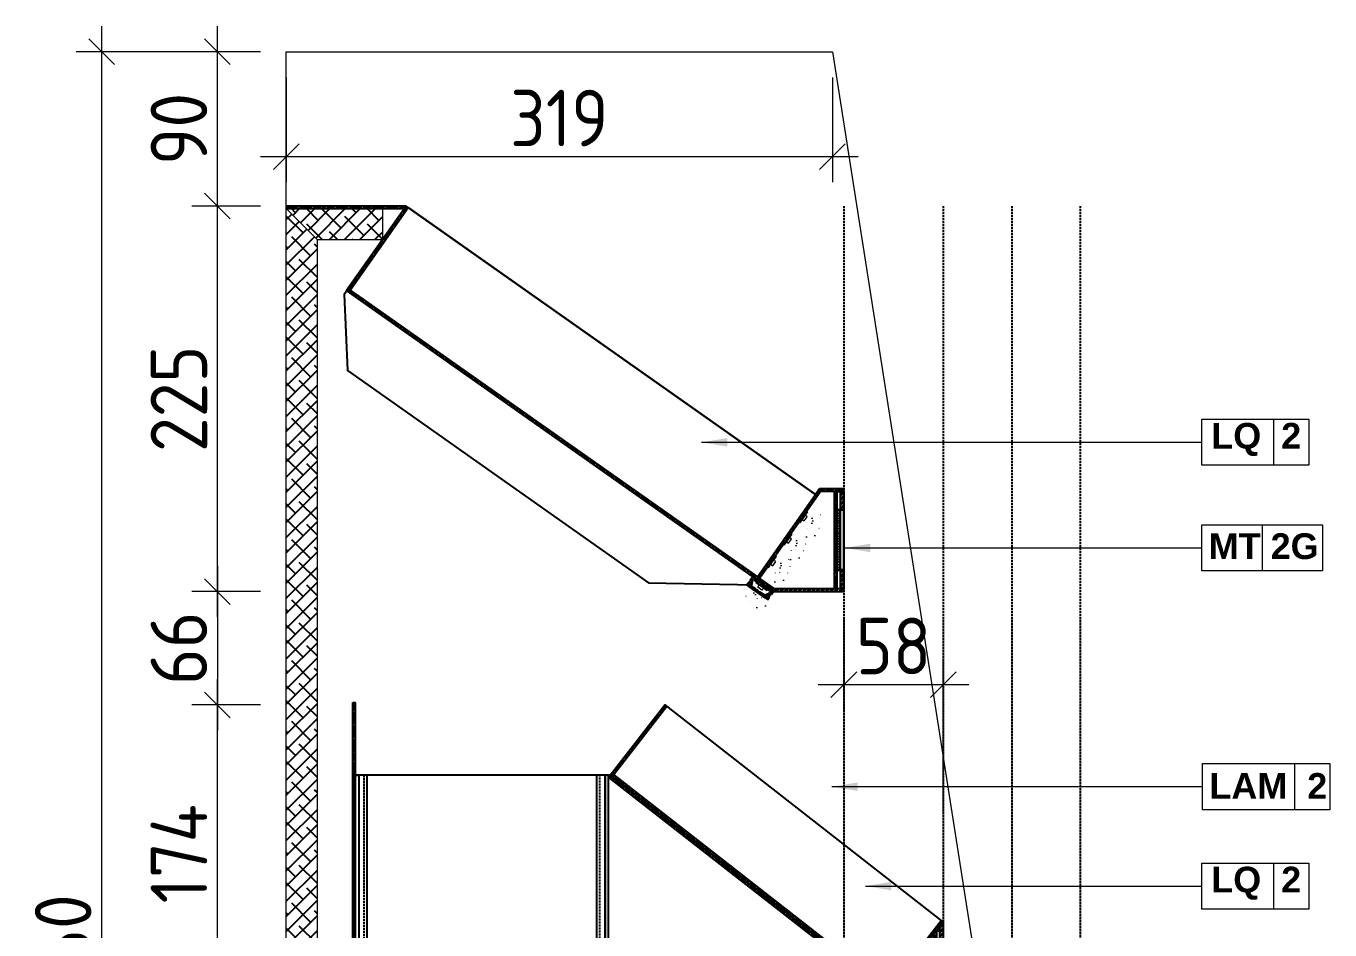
# Model space of a CAD drawing. Header units: millimetres. Extents: x 821127 to 828225, y -459861 to -454717.
# Drawn here: x 824847 to 825608, y -455244 to -454717 of the extents above; entities that cross this region are included whole.
import ezdxf

# ---------------------------------------------------------------- set-up
doc = ezdxf.new("R2010")
doc.units = ezdxf.units.MM
doc.header["$LTSCALE"] = 5
doc.header["$MEASUREMENT"] = 0
doc.set_wipeout_variables(frame=1)
doc.header["$PDMODE"] = 35
doc.linetypes.add('DASH', pattern=[0.35, 0.25, -0.1])
doc.linetypes.add('DOTTED', pattern=[1, 0, -1])
for name, color, linetype in [('Acrylic - opal', 9, 'Continuous'), ('DIM-15', 1, 'Continuous'), ('DIM-2', 1, 'Continuous'), ('HATCH', 8, 'Continuous'), ('PDF3_Text', 7, 'Continuous')]:
    doc.layers.add(name, color=color, linetype=linetype)
for name, color, linetype, lineweight in [('aluminium', 6, 'Continuous', 0), ('LED lights', 1, 'Continuous', 0), ('MDF', 41, 'Continuous', 0), ('METAL', 6, 'Continuous', 0)]:
    doc.layers.add(name, color=color, linetype=linetype, lineweight=lineweight)
doc.layers.add('BY OTHERS', color=5, linetype='Continuous', lineweight=5, true_color=0x0000e6)
doc.styles.add('ISOCP', font='isocp.shx')
doc.styles.add('PDF Arial Bold', font='arialbd.ttf')
doc.styles.get("Standard").update_dxf_attribs({"font": 'arial.ttf'})
doc.dimstyles.new('dim', dxfattribs={"dimtxt": 2, "dimasz": 2, "dimexe": 1, "dimexo": 1, "dimgap": 1, "dimtad": 1, "dimdec": 0, "dimdsep": 46, "dimtxsty": 'Standard', "dimblk": 'OBLIQUE', "dimcen": 0, "dimdle": 1, "dimclrd": 1, "dimclre": 1, "dimclrt": 1, "dimadec": 0, "dimazin": 0, "dimtfac": 1, "dimtdec": 0, "dimtix": 1, "dimtmove": 0, "dimatfit": 3, "dimfxl": 60, "dimlwd": 0, "dimlwe": 0, "dimarcsym": 0})
doc.dimstyles.new('DL - 15', dxfattribs={"dimscale": 15, "dimtxt": 2.2, "dimasz": 1, "dimexe": 1, "dimexo": 1, "dimgap": 0.4, "dimtad": 1, "dimdec": 0, "dimdsep": 46, "dimtxsty": 'ISOCP', "dimblk": 'OBLIQUE', "dimcen": 0.5, "dimdle": 1, "dimclrd": 256, "dimclre": 256, "dimclrt": 2, "dimadec": 0, "dimazin": 2, "dimtfac": 1, "dimtdec": 0, "dimtix": 1, "dimtmove": 1, "dimatfit": 3, "dimldrblk": 'OPEN90', "dimfxl": 5, "dimfxlon": 1, "dimlwd": 9, "dimlwe": 9, "dimarcsym": 0})

# ---------------------------------------------------------------- blocks, each defined once
blk = doc.blocks.new('_OBLIQUE')
at = {"color": 0, "linetype": 'ByBlock', "lineweight": -2}
blk.add_line((-0.5, -0.5), (0.5, 0.5), dxfattribs=at)
blk = doc.blocks.new('LED profile EN-ALH-01S')
blk.add_wipeout([(7.6, -6), (7.6, -4.5), (7.52, -4.4), (7.43, -4.27), (7.34, -4.08), (7.28, -3.94), (7.22, -3.73), (7.19, -3.52), (7.18, -3.33), (7.21, -3.07), (7.24, -2.91), (7.35, -2.61), (7.44, -2.43), (7.51, -2.32), (7.6, -2.2), (7.6, 0), (-7.6, 0), (-7.6, -2.2), (-7.44, -2.44), (-7.36, -2.58), (-7.25, -2.87), (-7.2, -3.13), (-7.18, -3.35), (-7.22, -3.69), (-7.29, -3.98), (-7.37, -4.15), (-7.44, -4.28), (-7.6, -4.5), (-7.6, -6)])
at = {"layer": 'HATCH', "lineweight": 0}
h = blk.add_hatch(dxfattribs=at)
h.set_pattern_fill('ANSI31', color=256, scale=5, style=0)
h.set_pattern_definition([(45, (-29047.1229, -2919.5279), (-0.441941738, 0.441941738), [])])
h.paths.add_polyline_path([(7.6, 0), (-7.6, 0), (-7.6, -2.2, -0.362035), (-7.6, -4.5), (-7.6, -6), (-5.68, -6), (-6.53, -2.93), (-5.58, -2.93), (-5.58, -2.23), (-6.25, -2.23), (-6.25, -1.43, -0.147539), (-5.54, -1.25), (-3.81, -1.25), (-3.81, -1.01), (-3.33, -1.01), (-3.33, -1.25), (-2.74, -1.25), (-2.74, -1.01), (-2.25, -1.01), (-2.25, -1.25), (2.25, -1.25), (2.25, -1.01), (2.74, -1.01), (2.74, -1.25), (3.33, -1.25), (3.33, -1.01), (3.81, -1.01), (3.81, -1.25), (4, -1.25), (5.58, -1.25, -0.147539), (6.29, -1.43), (6.29, -2.23), (5.62, -2.23), (5.62, -2.93), (6.57, -2.93), (5.72, -6), (7.6, -6), (7.6, -4.5, -0.362035), (7.6, -2.2)])
h = blk.add_hatch(dxfattribs=at)
h.set_pattern_fill('DOTS', color=256, scale=5, style=0)
h.set_pattern_definition([(0, (-29047.1229, -2919.5279), (0.15625, 0.3125), [0, -0.3125])])
edge = h.paths.add_edge_path()
edge.add_line((-6.53, -2.93), (-5.68, -6))
edge.add_line((-5.68, -6), (5.72, -6))
edge.add_line((5.72, -6), (6.57, -2.93))
edge.add_line((6.57, -2.93), (5.62, -2.93))
edge.add_line((5.62, -2.93), (4.57, -4.76))
edge.add_arc((0.02, 53.54), 58.48, 265.53993, 274.46008, ccw=False)
edge.add_line((-4.53, -4.76), (-5.58, -2.93))
edge.add_line((-5.58, -2.93), (-6.53, -2.93))
at = {"layer": 'Acrylic - opal', "color": 8}
blk.add_lwpolyline([(-6.53, -2.93), (-5.68, -6), (5.72, -6), (6.57, -2.93), (5.62, -2.93), (4.57, -4.76, -0.038941), (-4.53, -4.76), (-5.58, -2.93)], format="xyb", close=True, dxfattribs=at)
at = {"layer": 'aluminium'}
for p, q in [((7.6, 0), (-7.6, 0)), ((-7.6, 0), (-7.6, -2.2)), ((7.6, 0), (7.6, -2.2)), ((-7.6, -4.5), (-7.6, -6)), ((-7.6, -6), (-5.68, -6)), ((-6.25, -2.23), (-6.25, -1.43)), ((-5.58, -2.23), (-6.25, -2.23)), ((-5.58, -2.93), (-5.58, -2.23)), ((-5.54, -1.25), (-3.81, -1.25)), ((-3.81, -1.25), (-3.81, -1.01)), ((-3.81, -1.01), (-3.33, -1.01)), ((-3.33, -1.01), (-3.33, -1.25)), ((-3.33, -1.25), (-2.74, -1.25)), ((-2.74, -1.25), (-2.74, -1.01)), ((-2.74, -1.01), (-2.25, -1.01)), ((-2.25, -1.01), (-2.25, -1.25)), ((2.25, -1.25), (-2.25, -1.25)), ((2.74, -1.01), (2.25, -1.01)), ((2.25, -1.01), (2.25, -1.25)), ((2.74, -1.25), (2.74, -1.01)), ((3.33, -1.25), (2.74, -1.25)), ((3.81, -1.01), (3.33, -1.01)), ((3.33, -1.01), (3.33, -1.25)), ((3.81, -1.25), (3.81, -1.01)), ((5.58, -1.25), (3.81, -1.25)), ((5.62, -2.93), (5.62, -2.23)), ((5.62, -2.23), (6.29, -2.23)), ((7.6, -6), (5.72, -6)), ((6.29, -2.23), (6.29, -1.43)), ((7.6, -4.5), (7.6, -6))]:
    blk.add_line(p, q, dxfattribs=at)
for centre, radius, start, end in [((-8.98, -3.36), 1.8, 320.26263, 39.8707), ((-5.6, -2.52), 1.27, 87.44252, 121.01367), ((5.64, -2.52), 1.27, 58.98633, 92.55748), ((8.98, -3.36), 1.8, 140.1293, 219.73737)]:
    blk.add_arc(centre, radius, start, end, dxfattribs=at)
at = {"layer": 'LED lights', "linetype": 'DOTTED', "lineweight": 5}
for p, q in [((-2.43, -6.16), (-8.48, -9.64)), ((-1.4, -7.18), (-4.89, -13.23)), ((0, -7.56), (0, -14.54)), ((4.89, -13.23), (1.4, -7.18)), ((8.48, -9.64), (2.43, -6.16))]:
    blk.add_line(p, q, dxfattribs=at)
at = {"layer": 'LED lights', "linetype": 'Continuous', "lineweight": 9}
for p, q in [((4, -1.25), (-4, -1.25)), ((-4, -1.25), (-4, -1.75)), ((-4, -1.75), (-1.5, -1.75)), ((-1.5, -3.25), (-1.5, -1.75)), ((-1.5, -1.75), (1.5, -1.75)), ((1.5, -3.25), (-1.5, -3.25)), ((1.5, -1.75), (1.5, -3.25)), ((1.5, -1.75), (4, -1.75)), ((4, -1.75), (4, -1.25))]:
    blk.add_line(p, q, dxfattribs=at)
blk = doc.blocks.new('LED strip')
at = {"layer": 'LED lights', "linetype": 'Continuous', "lineweight": 9}
for p, q in [((-4, 0), (4, 0)), ((-4, -0.5), (-4, 0)), ((4, 0), (4, -0.5)), ((-1.5, -0.5), (-4, -0.5)), ((-1.5, -0.5), (-1.5, -2)), ((1.5, -0.5), (-1.5, -0.5)), ((-1.5, -2), (1.5, -2)), ((1.5, -2), (1.5, -0.5)), ((4, -0.5), (1.5, -0.5))]:
    blk.add_line(p, q, dxfattribs=at)
at = {"layer": 'LED lights', "linetype": 'DOTTED', "lineweight": 5}
for p, q in [((-8.48, -8.39), (-2.43, -4.9)), ((-4.89, -11.98), (-1.4, -5.93)), ((0, -6.31), (0, -13.29)), ((1.4, -5.93), (4.89, -11.98)), ((2.43, -4.9), (8.48, -8.39))]:
    blk.add_line(p, q, dxfattribs=at)
blk = doc.blocks.new('rggg')
at = {"layer": 'HATCH'}
h = blk.add_hatch(dxfattribs=at)
h.set_pattern_fill('ANSI32', color=256, scale=5, style=0)
h.paths.add_polyline_path([(825067.74, -454893.4), (825068.8, -454891.9)])
edge = h.paths.add_edge_path()
edge.add_line((824998.8, -454893.4), (825067.74, -454893.4))
edge.add_line((824998.8, -454891.9), (824998.8, -454893.4))
edge.add_line((825068.8, -454891.9), (824998.8, -454891.9))
h = blk.add_hatch(dxfattribs=at)
h.set_pattern_fill('ANSI32', color=256, scale=5, angle=45, style=0)
h.paths.add_polyline_path([(825034.04, -454941.23), (825036.13, -454940.87), (825070.03, -454892.76), (825068.8, -454891.9)])
h = blk.add_hatch(dxfattribs=at)
h.set_pattern_fill('ANSI32', color=256, scale=5, angle=45, style=0)
h.paths.add_polyline_path([(825274.14, -455110.38), (825034.04, -454941.23), (825036.13, -454940.87), (825273.78, -455108.29)])
h = blk.add_hatch(dxfattribs=at)
h.set_pattern_fill('ANSI32', color=256, scale=5, angle=45, style=0)
h.paths.add_polyline_path([(825310.06, -455056.79), (825310.84, -455058.29), (825274.14, -455110.38), (825273.78, -455108.29)])
h = blk.add_hatch(dxfattribs=at)
h.set_pattern_fill('ANSI32', color=256, scale=5, style=0)
h.paths.add_polyline_path([(825310.06, -455056.79), (825310.84, -455058.29), (825324.17, -455058.29), (825324.17, -455056.79)])
h = blk.add_hatch(dxfattribs=at)
h.set_pattern_fill('ANSI32', color=256, scale=5, style=0)
h.paths.add_polyline_path([(825318.67, -455058.29), (825320.17, -455058.29), (825320.17, -455115.29), (825318.67, -455115.29)])
h.paths.add_polyline_path([(825320.17, -455068.79), (825318.67, -455068.79), (825318.67, -455104.79), (825320.17, -455104.79)], flags=17)
h = blk.add_hatch(dxfattribs=at)
h.set_pattern_fill('ANSI32', color=256, scale=5, style=0)
h.paths.add_polyline_path([(825322.17, -455058.79), (825324.17, -455058.79), (825324.17, -455114.79), (825322.17, -455114.79)])
h.paths.add_polyline_path([(825322.17, -455069.16), (825324.17, -455069.16), (825324.17, -455104.13), (825322.17, -455104.13)], flags=17)
h = blk.add_hatch(dxfattribs=at)
h.set_pattern_fill('CROSS', color=256, scale=3, style=0)
h.paths.add_polyline_path([(825322.17, -455069.16), (825320.17, -455069.16), (825320.17, -455104.13), (825322.17, -455104.13)])
h = blk.add_hatch(dxfattribs=at)
h.set_pattern_fill('ANSI32', color=256, scale=5, angle=45, style=0)
h.paths.add_polyline_path([(825275.01, -455109.16), (825285.84, -455116.79), (825283.24, -455116.79), (825274.14, -455110.38)])
h = blk.add_hatch(dxfattribs=at)
h.set_pattern_fill('ANSI32', color=256, scale=5, style=0)
h.paths.add_polyline_path([(825283.71, -455115.29), (825285.84, -455116.79), (825324.17, -455116.79), (825324.17, -455115.29)])
at = {"layer": 'Acrylic - opal'}
blk.add_lwpolyline([(825322.17, -455069.16), (825320.17, -455069.16), (825320.17, -455104.13), (825322.17, -455104.13)], close=True, dxfattribs=at)
at = {"layer": 'DIM-2', "color": 6}
for p, q in [((825068.8, -454891.9), (824998.8, -454891.9)), ((824998.8, -454891.9), (824998.8, -454893.4)), ((824998.8, -454893.4), (825067.74, -454893.4)), ((825070.03, -454892.76), (825307.67, -455060.19))]:
    blk.add_line(p, q, dxfattribs=at)
for points in [[(825310.06, -455056.79), (825307.67, -455060.19), (825068.8, -454891.9), (825032.52, -454943.4), (825034.6, -454987.91), (825210.22, -455111.64), (825272.45, -455112.79), (825282.96, -455116.79), (825324.17, -455116.79), (825324.17, -455056.79), (825310.06, -455056.79)], [(825310.06, -455056.79), (825310.84, -455058.29), (825324.17, -455058.29), (825324.17, -455056.79), (825310.06, -455056.79)], [(825318.67, -455058.29), (825320.17, -455058.29), (825320.17, -455115.29), (825318.67, -455115.29), (825318.67, -455058.29)], [(825322.17, -455058.79), (825324.17, -455058.79), (825324.17, -455114.79), (825322.17, -455114.79), (825322.17, -455058.79)], [(825275.01, -455109.16), (825285.84, -455116.79), (825283.24, -455116.79), (825274.14, -455110.38), (825275.01, -455109.16)], [(825283.71, -455115.29), (825285.84, -455116.79), (825324.17, -455116.79), (825324.17, -455115.29), (825283.71, -455115.29)]]:
    blk.add_lwpolyline(points, dxfattribs=at)
for points in [[(825034.04, -454941.23), (825036.13, -454940.87), (825070.03, -454892.76), (825068.8, -454891.9)], [(825067.74, -454893.4), (825068.8, -454891.9)], [(825274.14, -455110.38), (825034.04, -454941.23), (825036.13, -454940.87), (825273.78, -455108.29)], [(825310.06, -455056.79), (825310.84, -455058.29), (825274.14, -455110.38), (825273.78, -455108.29)], [(825320.17, -455068.79), (825318.67, -455068.79), (825318.67, -455104.79), (825320.17, -455104.79)], [(825322.17, -455069.16), (825324.17, -455069.16), (825324.17, -455104.13), (825322.17, -455104.13)]]:
    blk.add_lwpolyline(points, close=True, dxfattribs=at)
at = {"layer": 'METAL'}
for points in [[(825320.17, -455068.79), (825322.17, -455068.79), (825322.17, -455058.79), (825320.17, -455058.79)], [(825320.17, -455114.79), (825322.17, -455114.79), (825322.17, -455104.79), (825320.17, -455104.79)]]:
    blk.add_lwpolyline(points, close=True, dxfattribs=at)
at = {"layer": 'LED lights', "rotation": 54.83500890905892}
for p in [(825300.35, -455073.19), (825291.13, -455086.27)]:
    blk.add_blockref('LED strip', p, dxfattribs=at)
at = {"layer": 'LED lights', "rotation": 324.8350089116586}
blk.add_blockref('LED profile EN-ALH-01S', (825277.02, -455112.41), dxfattribs=at)
at = {"layer": 'LED lights', "rotation": 54.83500890905892}
blk.add_blockref('LED strip', (825281.92, -455099.35), dxfattribs=at)
blk = doc.blocks.new('EWFeff')
at = {"layer": 'HATCH'}
h = blk.add_hatch(dxfattribs=at)
h.set_pattern_fill('ANSI32', color=256, scale=5, style=0)
h.paths.add_polyline_path([(825060.3, -455366.36), (825061.8, -455366.36), (825061.8, -455518.36), (825060.3, -455518.36)])
h = blk.add_hatch(dxfattribs=at)
h.set_pattern_fill('ANSI32', color=256, scale=5, angle=45, style=0)
h.paths.add_polyline_path([(825210.52, -455408.77), (825242.5, -455367.77), (825243.68, -455368.69), (825211.69, -455409.68)])
h = blk.add_hatch(dxfattribs=at)
h.set_pattern_fill('ANSI32', color=256, scale=5, angle=45, style=0)
h.paths.add_polyline_path([(825349.92, -455519.47), (825209.57, -455409.99), (825210.52, -455408.77), (825350.85, -455518.28)])
h = blk.add_hatch(dxfattribs=at)
h.set_pattern_fill('ANSI32', color=256, scale=5, angle=45, style=0)
h.paths.add_polyline_path([(825372.65, -455533.39), (825371.73, -455534.58), (825211.69, -455409.68), (825212.62, -455408.5)])
h = blk.add_hatch(dxfattribs=at)
h.set_pattern_fill('ANSI32', color=256, scale=5, angle=45, style=0)
h.paths.add_polyline_path([(825371.73, -455534.58), (825403.72, -455493.58), (825404.9, -455494.51), (825372.91, -455535.5)])
h = blk.add_hatch(dxfattribs=at)
h.set_pattern_fill('ANSI32', color=256, scale=5, style=0)
h.paths.add_polyline_path([(825402.9, -455497.57), (825404.9, -455495.01), (825404.9, -455539), (825402.9, -455537.22)])
h = blk.add_hatch(dxfattribs=at)
h.set_pattern_fill('ANSI32', color=256, scale=5, style=0)
h.paths.add_polyline_path([(825399.4, -455501.55), (825400.9, -455499.63), (825400.9, -455535.95), (825399.4, -455534.61)])
h = blk.add_hatch(dxfattribs=at)
h.set_pattern_fill('ANSI32', color=256, scale=5, style=0)
h.paths.add_polyline_path([(825349.3, -455519.86), (825060.3, -455519.86), (825060.3, -455518.36), (825349.3, -455518.36)])
h = blk.add_hatch(dxfattribs=at)
h.set_pattern_fill('ANSI32', color=256, scale=5, angle=45, style=0)
h.paths.add_polyline_path([(825389.9, -455512.6), (825391.4, -455512.6), (825391.4, -455527.5), (825404.9, -455539.5), (825404.9, -455541.51), (825389.9, -455528.18)])
for points in [[(825400.9, -455504.14), (825402.9, -455504.14), (825402.9, -455499.72), (825400.9, -455499.72)], [(825400.9, -455535.63), (825402.9, -455535.63), (825402.9, -455530.17), (825400.9, -455530.17)]]:
    blk.add_lwpolyline(points, close=True)
at = {"layer": 'Acrylic - opal'}
for points in [[(825061.8, -455408.77), (825063.8, -455408.77), (825063.8, -455516.36), (825061.8, -455518.36)], [(825063.8, -455516.36), (825068.8, -455516.36), (825068.8, -455408.77), (825063.8, -455408.77)], [(825207.57, -455408.77), (825202.57, -455408.77), (825202.57, -455516.36), (825207.57, -455516.36)], [(825207.57, -455516.36), (825209.57, -455518.36), (825209.57, -455408.77), (825207.57, -455408.77)], [(825063.8, -455516.36), (825207.57, -455516.36), (825209.57, -455518.36), (825061.8, -455518.36)]]:
    blk.add_lwpolyline(points, close=True, dxfattribs=at)
at = {"layer": 'Acrylic - opal', "linetype": 'DASH'}
for points in [[(825066.8, -455516.36), (825068.8, -455516.36), (825068.8, -455408.77), (825066.8, -455408.77)], [(825202.57, -455516.36), (825204.57, -455516.36), (825204.57, -455408.77), (825202.57, -455408.77)]]:
    blk.add_lwpolyline(points, close=True, dxfattribs=at)
at = {"layer": 'DIM-2', "color": 6}
for points in [[(825060.3, -455366.36), (825061.8, -455366.36), (825061.8, -455518.36), (825060.3, -455518.36)], [(825404.9, -455494.51), (825404.9, -455541.51), (825341.84, -455541.51), (825341.84, -455511.25), (825210.52, -455408.77), (825242.5, -455367.77)], [(825060.3, -455519.86), (825352.87, -455519.86), (825210.52, -455408.77), (825060.3, -455408.77)], [(825050.3, -455519.86), (825060.3, -455519.86), (825060.3, -455509.86), (825050.3, -455509.86)], [(825349.3, -455519.86), (825060.3, -455519.86), (825060.3, -455518.36), (825349.3, -455518.36)], [(825060.3, -455519.86), (825352.87, -455519.86), (825352.87, -455529.86), (825060.3, -455529.86)], [(825389.9, -455512.6), (825391.4, -455512.6), (825391.4, -455527.5), (825404.9, -455539.5), (825404.9, -455541.51), (825389.9, -455528.18)]]:
    blk.add_lwpolyline(points, close=True, dxfattribs=at)
for points in [[(825210.52, -455408.77), (825242.5, -455367.77), (825243.68, -455368.69), (825211.69, -455409.68), (825210.52, -455408.77)], [(825349.92, -455519.47), (825209.57, -455409.99), (825210.52, -455408.77), (825350.85, -455518.28), (825349.92, -455519.47)], [(825372.65, -455533.39), (825371.73, -455534.58), (825211.69, -455409.68), (825212.62, -455408.5), (825372.65, -455533.39)], [(825371.73, -455534.58), (825403.72, -455493.58), (825404.9, -455494.51), (825372.91, -455535.5), (825371.73, -455534.58)], [(825402.9, -455497.57), (825404.9, -455495.01), (825404.9, -455539), (825402.9, -455537.22), (825402.9, -455497.57)], [(825399.4, -455501.55), (825400.9, -455499.63), (825400.9, -455535.95), (825399.4, -455534.61), (825399.4, -455501.55)]]:
    blk.add_lwpolyline(points, dxfattribs=at)
blk = doc.blocks.new('*D113')
at = {"layer": 'Defpoints', "color": 0, "transparency": 16777216}
for p in [(824958.64, -455112.98), (824998.79, -455112.98), (824998.79, -455286.72)]:
    blk.add_point(p, dxfattribs=at)
at = {"layer": 'DIM-15', "lineweight": 9, "transparency": 16777216}
for p, q in [((824958.64, -455301.72), (824958.64, -455097.98)), ((824983.79, -455112.98), (824943.64, -455112.98)), ((824983.79, -455286.72), (824943.64, -455286.72))]:
    blk.add_line(p, q, dxfattribs=at)
at = {"layer": 'DIM-15', "lineweight": 9, "transparency": 16777216, "xscale": 15, "yscale": 15, "zscale": 15}
for p, rotation in [((824958.64, -455112.98), 90), ((824958.64, -455286.72), 270)]:
    blk.add_blockref('_OBLIQUE', p, dxfattribs=dict(at, rotation=rotation))
at = {"layer": 'DIM-15', "color": 2, "transparency": 16777216, "insert": (824936.14, -455199.85), "char_height": 33, "attachment_point": 5, "rotation": 90, "style": 'ISOCP'}
blk.add_mtext('174', dxfattribs=at)
blk = doc.blocks.new('_Open90')
at = {"color": 0, "linetype": 'ByBlock', "lineweight": -2}
for p, q in [((0, 0), (-1, 0)), ((-0.5, 0.5), (0, 0)), ((0, 0), (-0.5, -0.5))]:
    blk.add_line(p, q, dxfattribs=at)
blk = doc.blocks.new('*D114')
at = {"layer": 'Defpoints', "color": 0, "transparency": 16777216}
for p in [(824958.64, -454821.92), (824998.79, -454821.92), (824998.79, -455046.81)]:
    blk.add_point(p, dxfattribs=at)
at = {"layer": 'DIM-15', "lineweight": 9, "transparency": 16777216}
for p, q in [((824958.64, -455061.81), (824958.64, -454806.92)), ((824983.79, -454821.92), (824943.64, -454821.92)), ((824983.79, -455046.81), (824943.64, -455046.81))]:
    blk.add_line(p, q, dxfattribs=at)
at = {"layer": 'DIM-15', "lineweight": 9, "transparency": 16777216, "xscale": 15, "yscale": 15, "zscale": 15}
for p, rotation in [((824958.64, -454821.92), 90), ((824958.64, -455046.81), 270)]:
    blk.add_blockref('_OBLIQUE', p, dxfattribs=dict(at, rotation=rotation))
at = {"layer": 'DIM-15', "color": 2, "transparency": 16777216, "insert": (824936.14, -454934.36), "char_height": 33, "attachment_point": 5, "rotation": 90, "style": 'ISOCP'}
blk.add_mtext('225', dxfattribs=at)
blk = doc.blocks.new('*D115')
at = {"layer": 'Defpoints', "color": 0, "transparency": 16777216}
for p in [(824998.79, -455046.81), (824958.64, -455112.98), (824998.79, -455112.98)]:
    blk.add_point(p, dxfattribs=at)
at = {"layer": 'DIM-15', "lineweight": 9, "transparency": 16777216}
for p, q in [((824958.64, -455031.81), (824958.64, -455127.98)), ((824983.79, -455046.81), (824943.64, -455046.81)), ((824983.79, -455112.98), (824943.64, -455112.98))]:
    blk.add_line(p, q, dxfattribs=at)
at = {"layer": 'DIM-15', "lineweight": 9, "transparency": 16777216, "xscale": 15, "yscale": 15, "zscale": 15}
for p, rotation in [((824958.64, -455046.81), 90), ((824958.64, -455112.98), 270)]:
    blk.add_blockref('_OBLIQUE', p, dxfattribs=dict(at, rotation=rotation))
at = {"layer": 'DIM-15', "color": 2, "transparency": 16777216, "insert": (824936.14, -455079.9), "char_height": 33, "attachment_point": 5, "rotation": 90, "style": 'ISOCP'}
blk.add_mtext('66', dxfattribs=at)
blk = doc.blocks.new('*D118')
at = {"layer": 'Defpoints', "color": 0, "transparency": 16777216}
for p in [(824891.11, -454731.9), (824998.79, -454731.9), (824998.79, -455791.9)]:
    blk.add_point(p, dxfattribs=at)
at = {"layer": 'DIM-15', "lineweight": 9, "transparency": 16777216}
for p, q in [((824891.11, -455806.9), (824891.11, -454716.9)), ((824966.11, -454731.9), (824876.11, -454731.9)), ((824966.11, -455791.9), (824876.11, -455791.9))]:
    blk.add_line(p, q, dxfattribs=at)
at = {"layer": 'DIM-15', "lineweight": 9, "transparency": 16777216, "xscale": 15, "yscale": 15, "zscale": 15}
for p, rotation in [((824891.11, -454731.9), 90), ((824891.11, -455791.9), 270)]:
    blk.add_blockref('_OBLIQUE', p, dxfattribs=dict(at, rotation=rotation))
at = {"layer": 'DIM-15', "color": 2, "transparency": 16777216, "insert": (824868.61, -455261.9), "char_height": 33, "attachment_point": 5, "rotation": 90, "style": 'ISOCP'}
blk.add_mtext('1060', dxfattribs=at)
blk = doc.blocks.new('*D122')
at = {"layer": 'Defpoints', "color": 0, "transparency": 16777216}
for p in [(825324.16, -455046.81), (825382.16, -455101.11), (825382.16, -455239.72)]:
    blk.add_point(p, dxfattribs=at)
at = {"layer": 'DIM-15', "lineweight": 9, "transparency": 16777216}
for p, q in [((825324.16, -455061.81), (825324.16, -455116.11)), ((825382.16, -455176.11), (825382.16, -455086.11)), ((825309.16, -455101.11), (825397.16, -455101.11))]:
    blk.add_line(p, q, dxfattribs=at)
at = {"layer": 'DIM-15', "lineweight": 9, "transparency": 16777216, "xscale": 15, "yscale": 15, "zscale": 15, "rotation": 180}
blk.add_blockref('_OBLIQUE', (825324.16, -455101.11), dxfattribs=at)
at = {"layer": 'DIM-15', "lineweight": 9, "transparency": 16777216, "xscale": 15, "yscale": 15, "zscale": 15}
blk.add_blockref('_OBLIQUE', (825382.16, -455101.11), dxfattribs=at)
at = {"layer": 'DIM-15', "color": 2, "transparency": 16777216, "insert": (825353.16, -455078.61), "char_height": 33, "attachment_point": 5, "style": 'ISOCP'}
blk.add_mtext('58', dxfattribs=at)
blk = doc.blocks.new('*D126')
at = {"layer": 'Defpoints', "color": 0, "transparency": 16777216}
for p in [(824958.64, -454731.9), (824998.79, -454731.9), (824998.79, -454821.92)]:
    blk.add_point(p, dxfattribs=at)
at = {"layer": 'DIM-15', "lineweight": 9, "transparency": 16777216}
for p, q in [((824958.64, -454836.92), (824958.64, -454716.9)), ((824983.79, -454731.9), (824943.64, -454731.9)), ((824983.79, -454821.92), (824943.64, -454821.92))]:
    blk.add_line(p, q, dxfattribs=at)
at = {"layer": 'DIM-15', "lineweight": 9, "transparency": 16777216, "xscale": 15, "yscale": 15, "zscale": 15}
for p, rotation in [((824958.64, -454731.9), 90), ((824958.64, -454821.92), 270)]:
    blk.add_blockref('_OBLIQUE', p, dxfattribs=dict(at, rotation=rotation))
at = {"layer": 'DIM-15', "color": 2, "transparency": 16777216, "insert": (824936.14, -454776.91), "char_height": 33, "attachment_point": 5, "rotation": 90, "style": 'ISOCP'}
blk.add_mtext('90', dxfattribs=at)
blk = doc.blocks.new('*D128')
at = {"layer": 'Defpoints', "color": 0, "transparency": 16777216}
for p in [(824998.79, -454731.9), (825317.52, -454731.9), (825317.52, -454793.06)]:
    blk.add_point(p, dxfattribs=at)
at = {"layer": 'DIM-15', "lineweight": 9, "transparency": 16777216}
for p, q in [((824998.79, -454746.9), (824998.79, -454808.06)), ((825317.52, -454746.9), (825317.52, -454808.06)), ((824983.79, -454793.06), (825332.52, -454793.06))]:
    blk.add_line(p, q, dxfattribs=at)
at = {"layer": 'DIM-15', "lineweight": 9, "transparency": 16777216, "xscale": 15, "yscale": 15, "zscale": 15, "rotation": 180}
blk.add_blockref('_OBLIQUE', (824998.79, -454793.06), dxfattribs=at)
at = {"layer": 'DIM-15', "lineweight": 9, "transparency": 16777216, "xscale": 15, "yscale": 15, "zscale": 15}
blk.add_blockref('_OBLIQUE', (825317.52, -454793.06), dxfattribs=at)
at = {"layer": 'DIM-15', "color": 2, "transparency": 16777216, "insert": (825158.16, -454770.56), "char_height": 33, "attachment_point": 5, "style": 'ISOCP'}
blk.add_mtext('319', dxfattribs=at)

msp = doc.modelspace()

# ---------------------------------------------------------------- hatches: boundary and pattern name
at = {"layer": 'HATCH'}
h = msp.add_hatch(dxfattribs=at)
h.set_pattern_fill('ANSI38', color=256, scale=50, style=0)
h.set_pattern_definition([(45, (-2527.299, -1.5), (-4.419417382, 4.419417382), []), (135, (-2527.299, -1.5), (-13.258252147, 4.419417382), [15.625, -9.375])])
h.paths.add_polyline_path([(825055.05, -454823.42), (824998.79, -454823.42), (825016.79, -454841.42), (825055.05, -454841.42)])
h = msp.add_hatch(dxfattribs=at)
h.set_pattern_fill('ANSI38', color=256, scale=50, style=0)
h.set_pattern_definition([(45, (-2527.299, 0), (-4.419417382, 4.419417382), []), (135, (-2527.299, 0), (-13.258252147, 4.419417382), [15.625, -9.375])])
h.paths.add_polyline_path([(824998.79, -454823.42), (825016.79, -454841.42), (825016.79, -455773.9), (824998.79, -455791.9)])

# ---------------------------------------------------------------- linework, layer by layer
at = {"layer": 'Acrylic - opal', "linetype": 'DASH'}
for p, q in [((825382.16, -454821.92), (825382.16, -455791.9)), ((825422.16, -454821.92), (825422.16, -455791.9)), ((825462.16, -454821.92), (825462.16, -455791.9))]:
    msp.add_line(p, q, dxfattribs=at)
at = {"layer": 'BY OTHERS', "color": 0}
for p, q in [((825574.87, -454946.25), (825574.87, -454973.12)), ((825568.28, -455007.88), (825568.28, -455034.75)), ((825587.08, -455147.16), (825587.08, -455174.03)), ((825574.87, -455205.17), (825574.87, -455232.04))]:
    msp.add_line(p, q, dxfattribs=at)
for points in [[(825533.11, -454946.3), (825595.6, -454946.3), (825595.61, -454973.17), (825533.11, -454973.17)], [(825533.11, -455007.93), (825603.45, -455007.82), (825603.45, -455034.69), (825533.11, -455034.8)], [(825533.51, -455147.22), (825607.81, -455147.22), (825607.82, -455174.09), (825533.51, -455174.09)], [(825533.11, -455205.22), (825595.6, -455205.22), (825595.61, -455232.09), (825533.11, -455232.09)]]:
    msp.add_lwpolyline(points, close=True, dxfattribs=at)
at = {"layer": 'MDF'}
for points in [[(825055.05, -454823.42), (824998.79, -454823.42), (825016.79, -454841.42), (825055.05, -454841.42)], [(824998.79, -454823.42), (825016.79, -454841.42), (825016.79, -455773.9), (824998.79, -455791.9)]]:
    msp.add_lwpolyline(points, close=True, dxfattribs=at)

# ---------------------------------------------------------------- block references
msp.add_blockref('EWFeff', (-22.74, 254.79))

# ---------------------------------------------------------------- texts
at = {"layer": 'PDF3_Text', "char_height": 15.021, "attachment_point": 7, "style": 'PDF Arial Bold'}
for s, insert in [('LQ  2', (825538.59, -454967.76)), ('MT 2G', (825537.09, -455028.07)), ('LAM  2', (825537.49, -455167.76)), ('LQ  2', (825538.59, -455226.68))]:
    msp.add_mtext(s, dxfattribs=dict(at, insert=insert))

# ---------------------------------------------------------------- dimensions: what is measured, and where the dimension line sits
at = {"layer": 'DIM-15', "color": 0}
dim = msp.add_linear_dim(base=(825317.52, -454793.06), p1=(824998.79, -454731.9), p2=(825317.52, -454731.9), dimstyle='DL - 15', dxfattribs=at)
dim.commit()
dim.dimension.update_dxf_attribs({"geometry": '*D128', "text_midpoint": (825158.16, -454770.56)})
dim = msp.add_linear_dim(base=(824958.64, -455112.98), p1=(824998.79, -455286.72), p2=(824998.79, -455112.98), angle=90, dimstyle='DL - 15', dxfattribs=at)
dim.commit()
dim.dimension.update_dxf_attribs({"geometry": '*D113', "text_midpoint": (824936.14, -455199.85)})

# ---------------------------------------------------------------- leaders
for points in [[(825317.24, -455160.66), (825533.51, -455160.66)], [(825336.84, -455218.66), (825533.11, -455218.66)]]:
    msp.add_leader(points, dimstyle='dim', override={"dimscale": 1, "dimasz": 15, "dimtad": 0, "dimclrt": 4, "dimfxlon": 1})

# ---------------------------------------------------------------- next in the draw order: block references
at = {"layer": 'Acrylic - opal'}
msp.add_blockref('rggg', (-0.01, 69.98), dxfattribs=at)

# ---------------------------------------------------------------- next in the draw order: linework, layer by layer
at = {"layer": 'Acrylic - opal', "linetype": 'DASH'}
msp.add_line((825324.16, -454821.92), (825324.16, -455791.9), dxfattribs=at)
at = {"layer": 'MDF'}
msp.add_lwpolyline([(824998.79, -454731.9), (825317.52, -454731.9), (825483.79, -455791.9), (824998.79, -455791.9), (824998.79, -454731.9)], dxfattribs=at)

# ---------------------------------------------------------------- next in the draw order: dimensions: what is measured, and where the dimension line sits
at = {"layer": 'DIM-15'}
dim = msp.add_linear_dim(base=(824891.11, -454731.9), p1=(824998.79, -455791.9), p2=(824998.79, -454731.9), angle=90, dimstyle='DL - 15', dxfattribs=at)
dim.commit()
dim.dimension.update_dxf_attribs({"geometry": '*D118', "text_midpoint": (824868.61, -455261.9)})
at = {"layer": 'DIM-15', "color": 0}
for base, p1, p2, picture, middle in [((824958.64, -454731.9), (824998.79, -454821.92), (824998.79, -454731.9), '*D126', (824936.14, -454776.91)), ((824958.64, -454821.92), (824998.79, -455046.81), (824998.79, -454821.92), '*D114', (824936.14, -454934.36)), ((824958.64, -455112.98), (824998.79, -455046.81), (824998.79, -455112.98), '*D115', (824936.14, -455079.9))]:
    dim = msp.add_linear_dim(base=base, p1=p1, p2=p2, angle=90, dimstyle='DL - 15', dxfattribs=at)
    dim.commit()
    dim.dimension.update_dxf_attribs({"geometry": picture, "text_midpoint": middle})
dim = msp.add_linear_dim(base=(825382.16, -455101.11), p1=(825324.16, -455046.81), p2=(825382.16, -455239.72), dimstyle='DL - 15', dxfattribs=at)
dim.commit()
dim.dimension.update_dxf_attribs({"geometry": '*D122', "text_midpoint": (825353.16, -455078.61)})

# ---------------------------------------------------------------- next in the draw order: leaders
for points in [[(825241.11, -454959.74), (825533.11, -454959.74)], [(825324.61, -455021.37), (825533.11, -455021.37)]]:
    msp.add_leader(points, dimstyle='dim', override={"dimscale": 1, "dimasz": 15, "dimtad": 0, "dimclrt": 4, "dimfxlon": 1})

doc.saveas('drawing.dxf')
